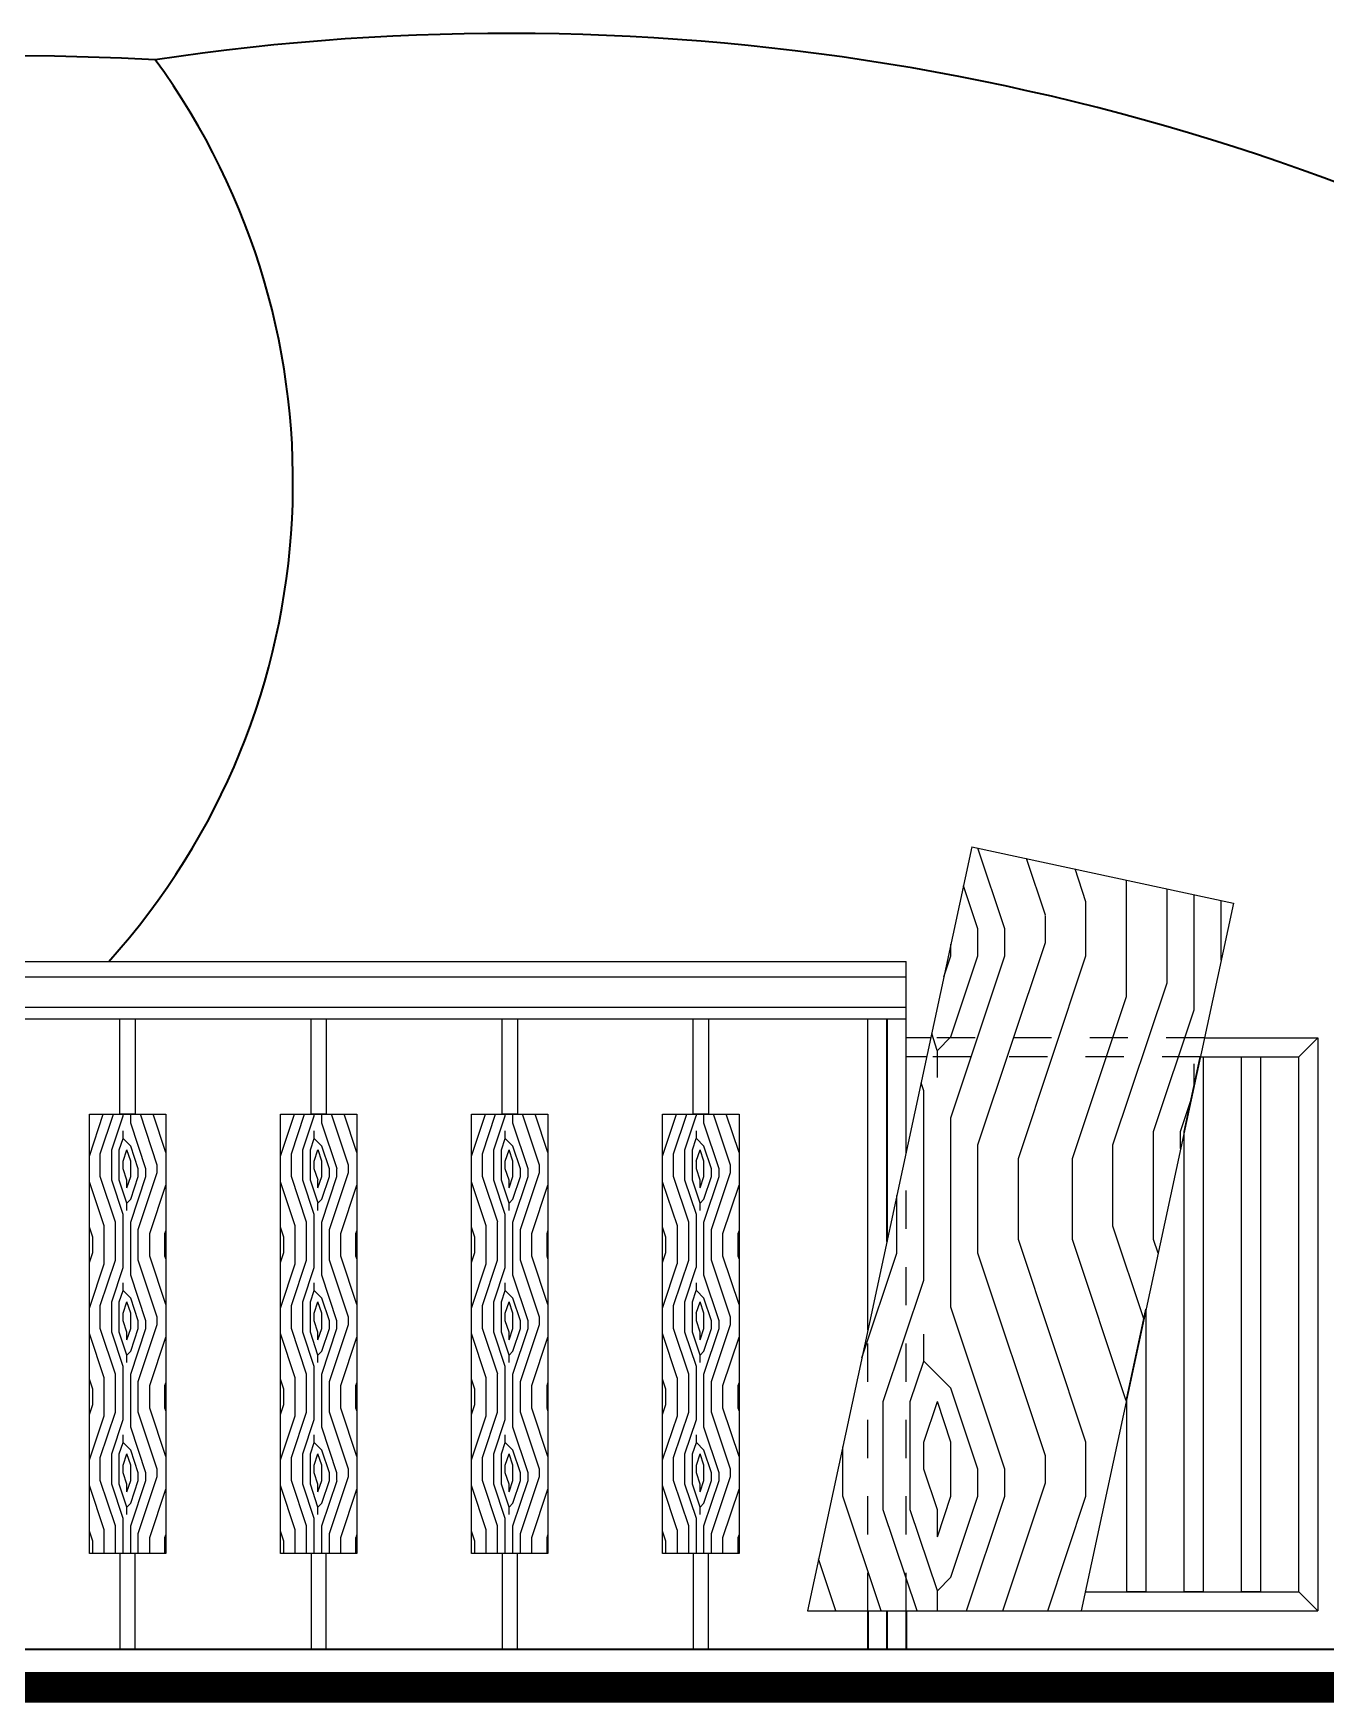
# Model space of a CAD drawing. Header units: millimetres. Extents: x 525387 to 527545, y 2235066 to 2235448.
# Drawn here: x 525730.814 to 525734.196, y 2235224.352 to 2235228.72 of the extents above; entities that cross this region are included whole.
import ezdxf

# ---------------------------------------------------------------- set-up
doc = ezdxf.new("R2010")
doc.units = ezdxf.units.MM
doc.linetypes.add('JIS_02_1.0', pattern=[2, 1, -1])
for name, color, linetype in [('auxiliar', 6, 'Continuous'), ('muebles', 2, 'Continuous'), ('ventanas', 3, 'Continuous')]:
    doc.layers.add(name, color=color, linetype=linetype)
doc.layers.add('muro', color=5, linetype='Continuous', lineweight=35)

msp = doc.modelspace()

# ---------------------------------------------------------------- hatches: boundary and pattern name
at = {"layer": 'muebles', "ltscale": 0.02}
h = msp.add_hatch(dxfattribs=at)
h.set_pattern_fill('HTWOOD25', color=22, scale=2, angle=-90.77, style=0, pattern_type=2)
h.set_pattern_definition([(45, (525733.1791, 2235224.6437), (0, 1.4142), [0.05, -0.95]), (135, (525733.2145, 2235225.174), (-1.4142, 1e-16), [0.1, -0.9]), (90, (525733.14376, 2235224.9619), (-0.7071, 0.7071), [0.0707, -0.2121, 0.0707, -0.1414, 0.495, -0.42431]), (90, (525733.1791, 2235224.573), (-0.7071, 0.7071), [0.07071, -0.14142, 0.07071, -1.13137]), (90, (525733.3559, 2235224.8912), (-0.7071, 0.7071), [0.0707, -1.3435]), (90, (525733.46196, 2235224.92654), (-0.7071, 0.7071), [0.0707, -1.3435]), (90, (525733.2852, 2235224.8912), (-0.7071, 0.7071), [0.0707, -1.3435]), (90, (525733.2145, 2235224.8912), (-0.7071, 0.7071), [0.14142, -1.2728]), (90, (525732.8609, 2235225.5983), (-0.7071, 0.7071), [0.14142, -1.2728]), (90, (525733.1084, 2235224.8558), (-0.7071, 0.7071), [0.28284, -1.13137]), (90, (525733.0377, 2235224.8558), (-0.7071, 0.7071), [0.28284, -1.13137]), (90, (525733.2852, 2235225.5276), (-0.7071, 0.7071), [0.28284, -1.13137]), (90, (525732.9316, 2235224.8912), (-0.7071, 0.7071), [0.21213, -1.20208]), (90, (525732.68414, 2235224.8558), (-0.7071, 0.7071), [0.21213, -1.20208]), (90, (525732.82556, 2235224.8558), (-0.7071, 0.7071), [0.21213, -1.20208]), (90, (525733.07305, 2235225.5276), (-0.7071, 0.7071), [0.35355, -1.06066]), (90, (525732.967, 2235225.4922), (-0.7071, 0.7071), [0.35355, -1.06066]), (90, (525733.2145, 2235225.38616), (-0.7071, 0.7071), [0.49497, -0.91924]), (71.565, (525733.1791, 2235224.7851), (0.70711, 0.70711), [0.1118, -2.12426]), (71.565, (525733.1084, 2235225.13867), (0.70711, 0.70711), [0.1118, -2.12426]), (71.565, (525733.14376, 2235225.0326), (0.70711, 0.70711), [0.1118, -2.12426]), (71.565, (525733.21447, 2235224.67905), (0.70711, 0.70711), [0.2236, -2.01246]), (71.565, (525733.0377, 2235225.13867), (0.70711, 0.70711), [0.3354, -1.90066]), (71.565, (525732.93163, 2235225.1033), (0.70711, 0.70711), [0.44721, -1.78885]), (71.565, (525732.82556, 2235225.06796), (0.70711, 0.70711), [0.44721, -1.78885]), (71.565, (525732.50736, 2235225.17402), (0.70711, 0.70711), [0.44721, -1.78885]), (71.565, (525732.57808, 2235225.1033), (0.70711, 0.70711), [0.55902, -1.67705]), (71.565, (525732.68414, 2235225.06796), (0.70711, 0.70711), [0.55902, -1.67705]), (108.435, (525733.21447, 2235225.0326), (-0.70711, 0.70711), [0.1118, -2.12426]), (108.435, (525733.1791, 2235224.85583), (-0.70711, 0.70711), [0.1118, -2.12426]), (108.435, (525733.1791, 2235224.6437), (-0.70711, 0.70711), [0.2236, -2.01246]), (108.435, (525733.2852, 2235224.9619), (-0.70711, 0.70711), [0.2236, -2.01246]), (108.435, (525733.14376, 2235224.53763), (-0.70711, 0.70711), [0.3354, -1.90066]), (108.435, (525733.07305, 2235224.4669), (-0.70711, 0.70711), [0.44721, -1.78885]), (108.435, (525733.6741, 2235225.13867), (-0.70711, 0.70711), [0.44721, -1.78885]), (108.435, (525733.3559, 2235224.9619), (-0.70711, 0.70711), [0.44721, -1.78885]), (108.435, (525733.56802, 2235225.0326), (-0.70711, 0.70711), [0.55902, -1.67705]), (108.435, (525733.46196, 2235224.99725), (-0.70711, 0.70711), [0.55902, -1.67705])])
h.paths.add_polyline_path([(525732.8398, 2235224.5916), (525733.2701, 2235226.5916), (525733.9544, 2235226.4444), (525733.5558, 2235224.5916)])
h = msp.add_hatch(dxfattribs=at)
h.set_pattern_fill('HTWOOD25', color=22, scale=0.5625, angle=-90.77, style=0, pattern_type=2)
h.set_pattern_definition([(45, (525731.0589, 2235224.8634), (0, 0.39775), [0.01406, -0.26719]), (135, (525731.06886, 2235225.01257), (-0.39775, 3e-17), [0.028125, -0.253125]), (90, (525731.04897, 2235224.9529), (-0.198874, 0.198874), [0.019884, -0.059653, 0.019884, -0.039769, 0.139219, -0.119338]), (90, (525731.05891, 2235224.84352), (-0.198874, 0.198874), [0.019887, -0.039774, 0.019887, -0.3182]), (90, (525731.10863, 2235224.93302), (-0.198874, 0.198874), [0.01989, -0.37786]), (90, (525731.13846, 2235224.94296), (-0.198874, 0.198874), [0.01989, -0.37786]), (90, (525731.08875, 2235224.93302), (-0.198874, 0.198874), [0.01989, -0.37786]), (90, (525731.06886, 2235224.93302), (-0.198874, 0.198874), [0.039774, -0.357973]), (90, (525730.96942, 2235225.13189), (-0.198874, 0.198874), [0.039774, -0.35797]), (90, (525731.03903, 2235224.92307), (-0.198874, 0.198874), [0.07955, -0.3182]), (90, (525731.01914, 2235224.92307), (-0.198874, 0.198874), [0.07955, -0.3182]), (90, (525731.08875, 2235225.112), (-0.198874, 0.198874), [0.07955, -0.3182]), (90, (525730.9893, 2235224.93302), (-0.198874, 0.198874), [0.05966, -0.338085]), (90, (525730.9197, 2235224.92307), (-0.198874, 0.198874), [0.05966, -0.338085]), (90, (525730.95948, 2235224.92307), (-0.198874, 0.198874), [0.05966, -0.338085]), (90, (525731.02908, 2235225.112), (-0.198874, 0.198874), [0.09944, -0.29831]), (90, (525730.99925, 2235225.10206), (-0.198874, 0.198874), [0.09944, -0.29831]), (90, (525731.06886, 2235225.07223), (-0.198874, 0.198874), [0.13921, -0.258536]), (71.565, (525731.05891, 2235224.90318), (0.198874, 0.198874), [0.031445, -0.59745]), (71.565, (525731.03903, 2235225.00262), (0.198874, 0.198874), [0.031445, -0.59745]), (71.565, (525731.04897, 2235224.97279), (0.198874, 0.198874), [0.031445, -0.59745]), (71.565, (525731.06886, 2235224.87335), (0.198874, 0.198874), [0.06289, -0.566005]), (71.565, (525731.01914, 2235225.00262), (0.198874, 0.198874), [0.094334, -0.53456]), (71.565, (525730.98931, 2235224.99268), (0.198874, 0.198874), [0.12578, -0.503115]), (71.565, (525730.95948, 2235224.98273), (0.198874, 0.198874), [0.12578, -0.503115]), (71.565, (525730.86998, 2235225.01257), (0.198874, 0.198874), [0.12578, -0.503115]), (71.565, (525730.88987, 2235224.99268), (0.198874, 0.198874), [0.157224, -0.47167]), (71.565, (525730.9197, 2235224.98273), (0.198874, 0.198874), [0.157224, -0.47167]), (108.435, (525731.06886, 2235224.97279), (-0.198874, 0.198874), [0.031445, -0.59745]), (108.435, (525731.05891, 2235224.92307), (-0.198874, 0.198874), [0.031445, -0.59745]), (108.435, (525731.05891, 2235224.86341), (-0.198874, 0.198874), [0.06289, -0.566005]), (108.435, (525731.08875, 2235224.9529), (-0.198874, 0.198874), [0.06289, -0.566005]), (108.435, (525731.04897, 2235224.83358), (-0.198874, 0.198874), [0.094334, -0.53456]), (108.435, (525731.02908, 2235224.81369), (-0.198874, 0.198874), [0.12578, -0.503115]), (108.435, (525731.19813, 2235225.00262), (-0.198874, 0.198874), [0.12578, -0.503115]), (108.435, (525731.10863, 2235224.9529), (-0.198874, 0.198874), [0.12578, -0.503115]), (108.435, (525731.1683, 2235224.97279), (-0.198874, 0.198874), [0.157224, -0.47167]), (108.435, (525731.13846, 2235224.96285), (-0.198874, 0.198874), [0.157224, -0.47167])])
h.paths.add_polyline_path([(525730.9609, 2235225.8916), (525731.1609, 2235225.8916), (525731.1609, 2235224.7416), (525730.9609, 2235224.7416)])
h = msp.add_hatch(dxfattribs=at)
h.set_pattern_fill('HTWOOD25', color=22, scale=0.5625, angle=-90.77, style=0, pattern_type=2)
h.set_pattern_definition([(45, (525731.5589, 2235224.8634), (0, 0.39775), [0.01406, -0.26719]), (135, (525731.56886, 2235225.01257), (-0.39775, 3e-17), [0.028125, -0.253125]), (90, (525731.54897, 2235224.9529), (-0.198874, 0.198874), [0.019884, -0.059653, 0.019884, -0.039769, 0.139219, -0.119338]), (90, (525731.55891, 2235224.84352), (-0.198874, 0.198874), [0.019887, -0.039774, 0.019887, -0.3182]), (90, (525731.60863, 2235224.93302), (-0.198874, 0.198874), [0.01989, -0.37786]), (90, (525731.63846, 2235224.94296), (-0.198874, 0.198874), [0.01989, -0.37786]), (90, (525731.58875, 2235224.93302), (-0.198874, 0.198874), [0.01989, -0.37786]), (90, (525731.56886, 2235224.93302), (-0.198874, 0.198874), [0.039774, -0.357973]), (90, (525731.46942, 2235225.13189), (-0.198874, 0.198874), [0.039774, -0.35797]), (90, (525731.53903, 2235224.92307), (-0.198874, 0.198874), [0.07955, -0.3182]), (90, (525731.51914, 2235224.92307), (-0.198874, 0.198874), [0.07955, -0.3182]), (90, (525731.58875, 2235225.112), (-0.198874, 0.198874), [0.07955, -0.3182]), (90, (525731.4893, 2235224.93302), (-0.198874, 0.198874), [0.05966, -0.338085]), (90, (525731.4197, 2235224.92307), (-0.198874, 0.198874), [0.05966, -0.338085]), (90, (525731.45948, 2235224.92307), (-0.198874, 0.198874), [0.05966, -0.338085]), (90, (525731.52908, 2235225.112), (-0.198874, 0.198874), [0.09944, -0.29831]), (90, (525731.49925, 2235225.10206), (-0.198874, 0.198874), [0.09944, -0.29831]), (90, (525731.56886, 2235225.07223), (-0.198874, 0.198874), [0.13921, -0.258536]), (71.565, (525731.55891, 2235224.90318), (0.198874, 0.198874), [0.031445, -0.59745]), (71.565, (525731.53903, 2235225.00262), (0.198874, 0.198874), [0.031445, -0.59745]), (71.565, (525731.54897, 2235224.97279), (0.198874, 0.198874), [0.031445, -0.59745]), (71.565, (525731.56886, 2235224.87335), (0.198874, 0.198874), [0.06289, -0.566005]), (71.565, (525731.51914, 2235225.00262), (0.198874, 0.198874), [0.094334, -0.53456]), (71.565, (525731.48931, 2235224.99268), (0.198874, 0.198874), [0.12578, -0.503115]), (71.565, (525731.45948, 2235224.98273), (0.198874, 0.198874), [0.12578, -0.503115]), (71.565, (525731.36998, 2235225.01257), (0.198874, 0.198874), [0.12578, -0.503115]), (71.565, (525731.38987, 2235224.99268), (0.198874, 0.198874), [0.157224, -0.47167]), (71.565, (525731.4197, 2235224.98273), (0.198874, 0.198874), [0.157224, -0.47167]), (108.435, (525731.56886, 2235224.97279), (-0.198874, 0.198874), [0.031445, -0.59745]), (108.435, (525731.55891, 2235224.92307), (-0.198874, 0.198874), [0.031445, -0.59745]), (108.435, (525731.55891, 2235224.86341), (-0.198874, 0.198874), [0.06289, -0.566005]), (108.435, (525731.58875, 2235224.9529), (-0.198874, 0.198874), [0.06289, -0.566005]), (108.435, (525731.54897, 2235224.83358), (-0.198874, 0.198874), [0.094334, -0.53456]), (108.435, (525731.52908, 2235224.81369), (-0.198874, 0.198874), [0.12578, -0.503115]), (108.435, (525731.69813, 2235225.00262), (-0.198874, 0.198874), [0.12578, -0.503115]), (108.435, (525731.60863, 2235224.9529), (-0.198874, 0.198874), [0.12578, -0.503115]), (108.435, (525731.6683, 2235224.97279), (-0.198874, 0.198874), [0.157224, -0.47167]), (108.435, (525731.63846, 2235224.96285), (-0.198874, 0.198874), [0.157224, -0.47167])])
h.paths.add_polyline_path([(525731.4609, 2235225.8916), (525731.6609, 2235225.8916), (525731.6609, 2235224.7416), (525731.4609, 2235224.7416)])
h = msp.add_hatch(dxfattribs=at)
h.set_pattern_fill('HTWOOD25', color=22, scale=0.5625, angle=-90.77, style=0, pattern_type=2)
h.set_pattern_definition([(45, (525732.0589, 2235224.8634), (0, 0.39775), [0.01406, -0.26719]), (135, (525732.06886, 2235225.01257), (-0.39775, 3e-17), [0.028125, -0.253125]), (90, (525732.04897, 2235224.9529), (-0.198874, 0.198874), [0.019884, -0.059653, 0.019884, -0.039769, 0.139219, -0.119338]), (90, (525732.05891, 2235224.84352), (-0.198874, 0.198874), [0.019887, -0.039774, 0.019887, -0.3182]), (90, (525732.10863, 2235224.93302), (-0.198874, 0.198874), [0.01989, -0.37786]), (90, (525732.13846, 2235224.94296), (-0.198874, 0.198874), [0.01989, -0.37786]), (90, (525732.08875, 2235224.93302), (-0.198874, 0.198874), [0.01989, -0.37786]), (90, (525732.06886, 2235224.93302), (-0.198874, 0.198874), [0.039774, -0.357973]), (90, (525731.96942, 2235225.13189), (-0.198874, 0.198874), [0.039774, -0.35797]), (90, (525732.03903, 2235224.92307), (-0.198874, 0.198874), [0.07955, -0.3182]), (90, (525732.01914, 2235224.92307), (-0.198874, 0.198874), [0.07955, -0.3182]), (90, (525732.08875, 2235225.112), (-0.198874, 0.198874), [0.07955, -0.3182]), (90, (525731.9893, 2235224.93302), (-0.198874, 0.198874), [0.05966, -0.338085]), (90, (525731.9197, 2235224.92307), (-0.198874, 0.198874), [0.05966, -0.338085]), (90, (525731.95948, 2235224.92307), (-0.198874, 0.198874), [0.05966, -0.338085]), (90, (525732.02908, 2235225.112), (-0.198874, 0.198874), [0.09944, -0.29831]), (90, (525731.99925, 2235225.10206), (-0.198874, 0.198874), [0.09944, -0.29831]), (90, (525732.06886, 2235225.07223), (-0.198874, 0.198874), [0.13921, -0.258536]), (71.565, (525732.05891, 2235224.90318), (0.198874, 0.198874), [0.031445, -0.59745]), (71.565, (525732.03903, 2235225.00262), (0.198874, 0.198874), [0.031445, -0.59745]), (71.565, (525732.04897, 2235224.97279), (0.198874, 0.198874), [0.031445, -0.59745]), (71.565, (525732.06886, 2235224.87335), (0.198874, 0.198874), [0.06289, -0.566005]), (71.565, (525732.01914, 2235225.00262), (0.198874, 0.198874), [0.094334, -0.53456]), (71.565, (525731.98931, 2235224.99268), (0.198874, 0.198874), [0.12578, -0.503115]), (71.565, (525731.95948, 2235224.98273), (0.198874, 0.198874), [0.12578, -0.503115]), (71.565, (525731.86998, 2235225.01257), (0.198874, 0.198874), [0.12578, -0.503115]), (71.565, (525731.88987, 2235224.99268), (0.198874, 0.198874), [0.157224, -0.47167]), (71.565, (525731.9197, 2235224.98273), (0.198874, 0.198874), [0.157224, -0.47167]), (108.435, (525732.06886, 2235224.97279), (-0.198874, 0.198874), [0.031445, -0.59745]), (108.435, (525732.05891, 2235224.92307), (-0.198874, 0.198874), [0.031445, -0.59745]), (108.435, (525732.05891, 2235224.86341), (-0.198874, 0.198874), [0.06289, -0.566005]), (108.435, (525732.08875, 2235224.9529), (-0.198874, 0.198874), [0.06289, -0.566005]), (108.435, (525732.04897, 2235224.83358), (-0.198874, 0.198874), [0.094334, -0.53456]), (108.435, (525732.02908, 2235224.81369), (-0.198874, 0.198874), [0.12578, -0.503115]), (108.435, (525732.19813, 2235225.00262), (-0.198874, 0.198874), [0.12578, -0.503115]), (108.435, (525732.10863, 2235224.9529), (-0.198874, 0.198874), [0.12578, -0.503115]), (108.435, (525732.1683, 2235224.97279), (-0.198874, 0.198874), [0.157224, -0.47167]), (108.435, (525732.13846, 2235224.96285), (-0.198874, 0.198874), [0.157224, -0.47167])])
h.paths.add_polyline_path([(525731.9609, 2235225.8916), (525732.1609, 2235225.8916), (525732.1609, 2235224.7416), (525731.9609, 2235224.7416)])
h = msp.add_hatch(dxfattribs=at)
h.set_pattern_fill('HTWOOD25', color=22, scale=0.5625, angle=-90.77, style=0, pattern_type=2)
h.set_pattern_definition([(45, (525732.5589, 2235224.8634), (0, 0.39775), [0.01406, -0.26719]), (135, (525732.56886, 2235225.01257), (-0.39775, 3e-17), [0.028125, -0.253125]), (90, (525732.54897, 2235224.9529), (-0.198874, 0.198874), [0.019884, -0.059653, 0.019884, -0.039769, 0.139219, -0.119338]), (90, (525732.55891, 2235224.84352), (-0.198874, 0.198874), [0.019887, -0.039774, 0.019887, -0.3182]), (90, (525732.60863, 2235224.93302), (-0.198874, 0.198874), [0.01989, -0.37786]), (90, (525732.63846, 2235224.94296), (-0.198874, 0.198874), [0.01989, -0.37786]), (90, (525732.58875, 2235224.93302), (-0.198874, 0.198874), [0.01989, -0.37786]), (90, (525732.56886, 2235224.93302), (-0.198874, 0.198874), [0.039774, -0.357973]), (90, (525732.46942, 2235225.13189), (-0.198874, 0.198874), [0.039774, -0.35797]), (90, (525732.53903, 2235224.92307), (-0.198874, 0.198874), [0.07955, -0.3182]), (90, (525732.51914, 2235224.92307), (-0.198874, 0.198874), [0.07955, -0.3182]), (90, (525732.58875, 2235225.112), (-0.198874, 0.198874), [0.07955, -0.3182]), (90, (525732.4893, 2235224.93302), (-0.198874, 0.198874), [0.05966, -0.338085]), (90, (525732.4197, 2235224.92307), (-0.198874, 0.198874), [0.05966, -0.338085]), (90, (525732.45948, 2235224.92307), (-0.198874, 0.198874), [0.05966, -0.338085]), (90, (525732.52908, 2235225.112), (-0.198874, 0.198874), [0.09944, -0.29831]), (90, (525732.49925, 2235225.10206), (-0.198874, 0.198874), [0.09944, -0.29831]), (90, (525732.56886, 2235225.07223), (-0.198874, 0.198874), [0.13921, -0.258536]), (71.565, (525732.55891, 2235224.90318), (0.198874, 0.198874), [0.031445, -0.59745]), (71.565, (525732.53903, 2235225.00262), (0.198874, 0.198874), [0.031445, -0.59745]), (71.565, (525732.54897, 2235224.97279), (0.198874, 0.198874), [0.031445, -0.59745]), (71.565, (525732.56886, 2235224.87335), (0.198874, 0.198874), [0.06289, -0.566005]), (71.565, (525732.51914, 2235225.00262), (0.198874, 0.198874), [0.094334, -0.53456]), (71.565, (525732.48931, 2235224.99268), (0.198874, 0.198874), [0.12578, -0.503115]), (71.565, (525732.45948, 2235224.98273), (0.198874, 0.198874), [0.12578, -0.503115]), (71.565, (525732.36998, 2235225.01257), (0.198874, 0.198874), [0.12578, -0.503115]), (71.565, (525732.38987, 2235224.99268), (0.198874, 0.198874), [0.157224, -0.47167]), (71.565, (525732.4197, 2235224.98273), (0.198874, 0.198874), [0.157224, -0.47167]), (108.435, (525732.56886, 2235224.97279), (-0.198874, 0.198874), [0.031445, -0.59745]), (108.435, (525732.55891, 2235224.92307), (-0.198874, 0.198874), [0.031445, -0.59745]), (108.435, (525732.55891, 2235224.86341), (-0.198874, 0.198874), [0.06289, -0.566005]), (108.435, (525732.58875, 2235224.9529), (-0.198874, 0.198874), [0.06289, -0.566005]), (108.435, (525732.54897, 2235224.83358), (-0.198874, 0.198874), [0.094334, -0.53456]), (108.435, (525732.52908, 2235224.81369), (-0.198874, 0.198874), [0.12578, -0.503115]), (108.435, (525732.69813, 2235225.00262), (-0.198874, 0.198874), [0.12578, -0.503115]), (108.435, (525732.60863, 2235224.9529), (-0.198874, 0.198874), [0.12578, -0.503115]), (108.435, (525732.6683, 2235224.97279), (-0.198874, 0.198874), [0.157224, -0.47167]), (108.435, (525732.63846, 2235224.96285), (-0.198874, 0.198874), [0.157224, -0.47167])])
h.paths.add_polyline_path([(525732.4609, 2235225.8916), (525732.6609, 2235225.8916), (525732.6609, 2235224.7416), (525732.4609, 2235224.7416)])

# ---------------------------------------------------------------- linework, layer by layer
at = {"layer": 'auxiliar', "linetype": 'JIS_02_1.0', "lineweight": -3, "ltscale": 0.1}
for p, q in [((525732.9978, 2235226.1416), (525733.0978, 2235226.1416)), ((525733.8785, 2235226.0916), (525733.1625, 2235226.0916)), ((525733.8678, 2235226.0416), (525733.1517, 2235226.0416)), ((525733.0978, 2235224.5916), (525733.0978, 2235225.7909)), ((525732.9978, 2235224.5916), (525732.9978, 2235225.3261))]:
    msp.add_line(p, q, dxfattribs=at)
at = {"layer": 'muro', "color": 6}
for p, q in [((525733.0478, 2235226.1416), (525733.0478, 2235225.5585)), ((525733.0478, 2235224.5916), (525733.0478, 2235224.4916)), ((525733.0478, 2235224.5916), (525733.0478, 2235224.4916))]:
    msp.add_line(p, q, dxfattribs=at)
at = {"layer": 'muro', "color": 2}
for p, q in [((525732.9978, 2235224.5916), (525732.9978, 2235224.4916)), ((525733.0978, 2235224.5916), (525733.0978, 2235224.4916))]:
    msp.add_line(p, q, dxfattribs=at)
at = {"layer": 'muro'}
msp.add_line((525715.6909, 2235224.4916), (525738.5742, 2235224.4916), dxfattribs=at)
at = {"layer": 'muro', "const_width": 0.08}
msp.add_lwpolyline([(525714.992, 2235228.4766), (525715.6142, 2235224.3916), (525738.5742, 2235224.3916)], dxfattribs=at)
at = {"layer": 'muro', "color": 8}
for centre, radius, start, end in [((525732.0571, 2235222.5059), 6.2145, 61.86407, 98.54943), ((525730.6849, 2235219.3632), 9.299, 87.23668, 121.68196), ((525729.6199, 2235227.5463), 1.8739, 317.9669, 36.1378)]:
    msp.add_arc(centre, radius, start, end, dxfattribs=at)
at = {"layer": 'ventanas'}
for p, q in [((525733.2701, 2235226.5916), (525732.8398, 2235224.5916)), ((525733.2701, 2235226.5916), (525733.9544, 2235226.4444)), ((525733.9544, 2235226.4444), (525733.5558, 2235224.5916)), ((525732.8398, 2235224.5916), (525733.5558, 2235224.5916))]:
    msp.add_line(p, q, dxfattribs=at)
at = {"layer": 'ventanas', "color": 2}
for p, q in [((525724.4609, 2235226.2916), (525733.0978, 2235226.2916)), ((525733.0978, 2235226.1416), (525733.0978, 2235226.2916)), ((525724.4609, 2235226.1416), (525733.0978, 2235226.1416)), ((525732.9978, 2235225.3261), (525732.9978, 2235226.1416)), ((525733.0978, 2235225.7909), (525733.0978, 2235226.1416)), ((525733.1625, 2235226.0916), (525733.0978, 2235226.0916)), ((525733.8785, 2235226.0916), (525734.1757, 2235226.0916)), ((525733.1517, 2235226.0416), (525733.0978, 2235226.0416)), ((525733.8678, 2235226.0416), (525734.1257, 2235226.0416)), ((525733.5666, 2235224.6416), (525734.1257, 2235224.6416)), ((525733.5558, 2235224.5916), (525734.1757, 2235224.5916))]:
    msp.add_line(p, q, dxfattribs=at)
at = {"layer": 'ventanas', "color": 6}
for p, q in [((525724.4609, 2235226.2516), (525733.0978, 2235226.2516)), ((525724.4609, 2235226.1716), (525733.0978, 2235226.1716))]:
    msp.add_line(p, q, dxfattribs=at)
at = {"layer": 'ventanas', "color": 2}
for points in [[(525731.0409, 2235226.1416), (525731.0809, 2235226.1416), (525731.0809, 2235225.8916), (525731.0409, 2235225.8916)], [(525731.5409, 2235226.1416), (525731.5809, 2235226.1416), (525731.5809, 2235225.8916), (525731.5409, 2235225.8916)], [(525732.0409, 2235226.1416), (525732.0809, 2235226.1416), (525732.0809, 2235225.8916), (525732.0409, 2235225.8916)], [(525732.5409, 2235226.1416), (525732.5809, 2235226.1416), (525732.5809, 2235225.8916), (525732.5409, 2235225.8916)], [(525734.1257, 2235226.0416), (525734.1757, 2235226.0916), (525734.1757, 2235224.5916), (525734.1257, 2235224.6416)], [(525733.8257, 2235225.8463), (525733.8678, 2235226.0416), (525733.8757, 2235226.0416), (525733.8757, 2235224.6416), (525733.8257, 2235224.6416)], [(525733.9757, 2235226.0416), (525734.0257, 2235226.0416), (525734.0257, 2235224.6416), (525733.9757, 2235224.6416)], [(525730.9609, 2235225.8916), (525731.1609, 2235225.8916), (525731.1609, 2235224.7416), (525730.9609, 2235224.7416)], [(525731.4609, 2235225.8916), (525731.6609, 2235225.8916), (525731.6609, 2235224.7416), (525731.4609, 2235224.7416)], [(525731.9609, 2235225.8916), (525732.1609, 2235225.8916), (525732.1609, 2235224.7416), (525731.9609, 2235224.7416)], [(525732.4609, 2235225.8916), (525732.6609, 2235225.8916), (525732.6609, 2235224.7416), (525732.4609, 2235224.7416)], [(525733.6757, 2235225.1491), (525733.7257, 2235225.3815), (525733.7257, 2235224.6416), (525733.6757, 2235224.6416)], [(525731.0409, 2235224.4916), (525731.0809, 2235224.4916), (525731.0809, 2235224.7416), (525731.0409, 2235224.7416)], [(525731.5409, 2235224.4916), (525731.5809, 2235224.4916), (525731.5809, 2235224.7416), (525731.5409, 2235224.7416)], [(525732.0409, 2235224.4916), (525732.0809, 2235224.4916), (525732.0809, 2235224.7416), (525732.0409, 2235224.7416)], [(525732.5409, 2235224.4916), (525732.5809, 2235224.4916), (525732.5809, 2235224.7416), (525732.5409, 2235224.7416)]]:
    msp.add_lwpolyline(points, close=True, dxfattribs=at)

doc.saveas('drawing.dxf')
